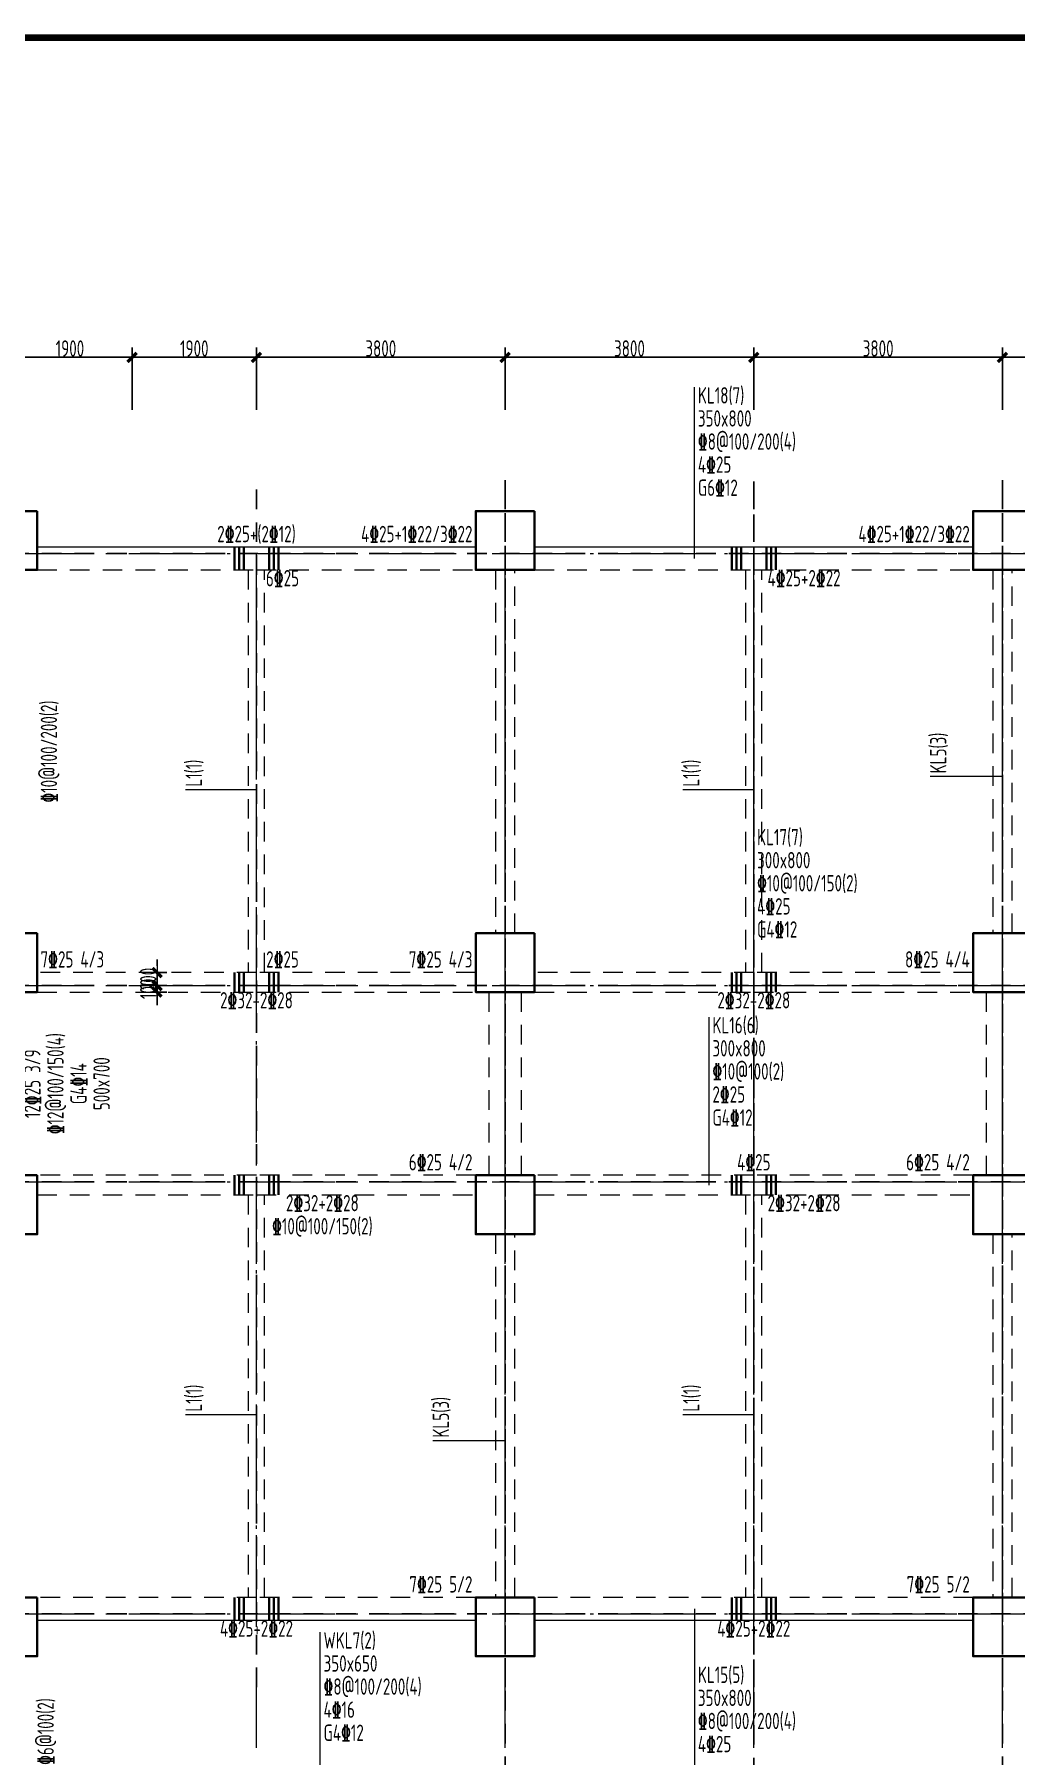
# Model space of a CAD drawing. Header units: millimetres. Extents: x 539196 to 807275, y 431843 to 1156631.
# Drawn here: x 686562 to 701555, y 907693 to 933993 of the extents above; entities that cross this region are included whole.
import ezdxf
from ezdxf.enums import TextEntityAlignment as Align

# ---------------------------------------------------------------- set-up
doc = ezdxf.new("R2010")
doc.units = ezdxf.units.MM
doc.header["$MEASUREMENT"] = 0
for name, pattern in [('DOTE', [2.42, 2, -0.2, 0.02, -0.2]), ('点划线', [1850, 1200, -300, 50, -300]), ('虚线', [500, 300, -200])]:
    doc.linetypes.add(name, pattern=pattern)
doc.layers.add('DOTE', color=1, linetype='DOTE')
doc.layers.add('PUB_TITLE', color=4, linetype='Continuous')
for name, color, linetype, lineweight in [('尺寸标注-梁', 3, 'Continuous', 18), ('梁原位标注', 7, 'Continuous', 18), ('梁名称编号', 2, 'Continuous', 18), ('梁标注引线', 2, 'Continuous', 18), ('梁附加箍筋', 1, 'Continuous', 35), ('梁集中标注', 2, 'Continuous', 18), ('砼柱', 2, 'Continuous', 35), ('砼梁', 4, 'Continuous', 18), ('轴线', 9, '点划线', 18), ('轴线标注', 3, 'Continuous', 18)]:
    doc.layers.add(name, color=color, linetype=linetype, lineweight=lineweight)
doc.styles.add('样式 1_yjk_yjk_yjk_yjk_yjk_yjk_yjk_yjk_yjk_yjk', font='yjkeng.shx', dxfattribs={"width": 0.7, "bigfont": 'yjkchn.shx'})
doc.dimstyles.new('盈建科结构_yjk_yjk_yjk_yjk_yjk_yjk_yjk_yjk_yjk_yjk', dxfattribs={"dimscale": 100, "dimtxt": 2.5, "dimasz": 1, "dimexe": 1.5, "dimexo": 0.625, "dimgap": 0.1, "dimtad": 1, "dimdec": 0, "dimrnd": 1, "dimzin": 0, "dimdsep": 46, "dimtxsty": '样式 1_yjk_yjk_yjk_yjk_yjk_yjk_yjk_yjk_yjk_yjk', "dimblk": '_yjkbk', "dimblk1": 'ARCHTICK', "dimblk2": 'ARCHTICK', "dimcen": 0.09, "dimadec": 0, "dimazin": 0, "dimtfac": 1, "dimtdec": 4, "dimtix": 1, "dimtmove": 2, "dimatfit": 3, "dimfxl": 0, "dimtolj": 1, "dimtzin": 0, "dimarcsym": 0})

# ---------------------------------------------------------------- blocks, each defined once
blk = doc.blocks.new('_yjkbk')
blk.add_line((-1, 0), (1.5, 0))
blk.add_lwpolyline([(-0.7, -0.7, 0.5, 0.5, 0), (0.7, 0.7, 0.5, 0.5, 0)], format="xyseb")
blk = doc.blocks.new('*D339')
at = {"layer": 'Defpoints', "color": 0}
for p in [(688435, 919459), (688435, 919359), (688436, 919459)]:
    blk.add_point(p, dxfattribs=at)
at = {"layer": '尺寸标注-梁', "color": 0, "lineweight": -2}
for p, q in [((688436, 919559), (688436, 919659)), ((688435, 919459), (688586, 919459)), ((688435, 919359), (688586, 919359)), ((688436, 919359), (688436, 919459)), ((688436, 919259), (688436, 919159))]:
    blk.add_line(p, q, dxfattribs=at)
at = {"layer": '尺寸标注-梁', "color": 0, "lineweight": -2, "xscale": 100, "yscale": 100, "zscale": 100}
for p, rotation in [((688436, 919459), 270), ((688436, 919359), 90)]:
    blk.add_blockref('_yjkbk', p, dxfattribs=dict(at, rotation=rotation))
at = {"layer": '尺寸标注-梁', "color": 0, "insert": (688301, 919409), "char_height": 250, "attachment_point": 5, "rotation": 90, "style": '样式 1_yjk_yjk_yjk_yjk_yjk_yjk_yjk_yjk_yjk_yjk'}
blk.add_mtext('\\A1;100', dxfattribs=at)
blk = doc.blocks.new('_ARCHTICK')
at = {"color": 0, "linetype": 'ByBlock', "const_width": 0.15}
blk.add_lwpolyline([(-0.5, -0.5), (0.5, 0.5)], dxfattribs=at)
blk = doc.blocks.new('*D340')
at = {"layer": 'Defpoints', "color": 0}
for p in [(688435, 919659), (688436, 919659), (688435, 919459)]:
    blk.add_point(p, dxfattribs=at)
at = {"layer": '尺寸标注-梁', "color": 0, "lineweight": -2}
for p, q in [((688436, 919759), (688436, 919859)), ((688435, 919659), (688586, 919659)), ((688436, 919459), (688436, 919659)), ((688435, 919459), (688586, 919459)), ((688436, 919359), (688436, 919259))]:
    blk.add_line(p, q, dxfattribs=at)
at = {"layer": '尺寸标注-梁', "color": 0, "lineweight": -2, "xscale": 100, "yscale": 100, "zscale": 100}
for p, rotation in [((688436, 919659), 270), ((688436, 919459), 90)]:
    blk.add_blockref('_yjkbk', p, dxfattribs=dict(at, rotation=rotation))
at = {"layer": '尺寸标注-梁', "color": 0, "insert": (688301, 919559), "char_height": 250, "attachment_point": 5, "rotation": 90, "style": '样式 1_yjk_yjk_yjk_yjk_yjk_yjk_yjk_yjk_yjk_yjk'}
blk.add_mtext('\\A1;200', dxfattribs=at)
blk = doc.blocks.new('*D388')
at = {"layer": 'Defpoints', "color": 0}
for p in [(688055, 929059), (686155, 926059), (688055, 926059)]:
    blk.add_point(p, dxfattribs=at)
at = {"layer": '轴线标注', "color": 0, "lineweight": -2}
for p, q in [((686155, 928259), (686155, 929209)), ((688055, 928259), (688055, 929209)), ((686255, 929059), (687955, 929059))]:
    blk.add_line(p, q, dxfattribs=at)
at = {"layer": '轴线标注', "color": 0, "lineweight": -2, "xscale": 100, "yscale": 100, "zscale": 100, "rotation": 180}
blk.add_blockref('_yjkbk', (686155, 929059), dxfattribs=at)
at = {"layer": '轴线标注', "color": 0, "lineweight": -2, "xscale": 100, "yscale": 100, "zscale": 100}
blk.add_blockref('_yjkbk', (688055, 929059), dxfattribs=at)
at = {"layer": '轴线标注', "color": 0, "insert": (687105, 929194), "char_height": 250, "attachment_point": 5, "style": '样式 1_yjk_yjk_yjk_yjk_yjk_yjk_yjk_yjk_yjk_yjk'}
blk.add_mtext('\\A1;1900', dxfattribs=at)
blk = doc.blocks.new('*D390')
at = {"layer": 'Defpoints', "color": 0}
for p in [(689955, 929059), (688055, 926059), (689955, 926059)]:
    blk.add_point(p, dxfattribs=at)
at = {"layer": '轴线标注', "color": 0, "lineweight": -2}
for p, q in [((688055, 928259), (688055, 929209)), ((689955, 928259), (689955, 929209)), ((688155, 929059), (689855, 929059))]:
    blk.add_line(p, q, dxfattribs=at)
at = {"layer": '轴线标注', "color": 0, "lineweight": -2, "xscale": 100, "yscale": 100, "zscale": 100, "rotation": 180}
blk.add_blockref('_yjkbk', (688055, 929059), dxfattribs=at)
at = {"layer": '轴线标注', "color": 0, "lineweight": -2, "xscale": 100, "yscale": 100, "zscale": 100}
blk.add_blockref('_yjkbk', (689955, 929059), dxfattribs=at)
at = {"layer": '轴线标注', "color": 0, "insert": (689005, 929194), "char_height": 250, "attachment_point": 5, "style": '样式 1_yjk_yjk_yjk_yjk_yjk_yjk_yjk_yjk_yjk_yjk'}
blk.add_mtext('\\A1;1900', dxfattribs=at)
blk = doc.blocks.new('*D392')
at = {"layer": 'Defpoints', "color": 0}
for p in [(693755, 929059), (689955, 926059), (693755, 926059)]:
    blk.add_point(p, dxfattribs=at)
at = {"layer": '轴线标注', "color": 0, "lineweight": -2}
for p, q in [((689955, 928259), (689955, 929209)), ((693755, 928259), (693755, 929209)), ((690055, 929059), (693655, 929059))]:
    blk.add_line(p, q, dxfattribs=at)
at = {"layer": '轴线标注', "color": 0, "lineweight": -2, "xscale": 100, "yscale": 100, "zscale": 100, "rotation": 180}
blk.add_blockref('_yjkbk', (689955, 929059), dxfattribs=at)
at = {"layer": '轴线标注', "color": 0, "lineweight": -2, "xscale": 100, "yscale": 100, "zscale": 100}
blk.add_blockref('_yjkbk', (693755, 929059), dxfattribs=at)
at = {"layer": '轴线标注', "color": 0, "insert": (691855, 929194), "char_height": 250, "attachment_point": 5, "style": '样式 1_yjk_yjk_yjk_yjk_yjk_yjk_yjk_yjk_yjk_yjk'}
blk.add_mtext('\\A1;3800', dxfattribs=at)
blk = doc.blocks.new('*D394')
at = {"layer": 'Defpoints', "color": 0}
for p in [(697555, 929059), (693755, 926059), (697555, 926059)]:
    blk.add_point(p, dxfattribs=at)
at = {"layer": '轴线标注', "color": 0, "lineweight": -2}
for p, q in [((693755, 928259), (693755, 929209)), ((697555, 928259), (697555, 929209)), ((693855, 929059), (697455, 929059))]:
    blk.add_line(p, q, dxfattribs=at)
at = {"layer": '轴线标注', "color": 0, "lineweight": -2, "xscale": 100, "yscale": 100, "zscale": 100, "rotation": 180}
blk.add_blockref('_yjkbk', (693755, 929059), dxfattribs=at)
at = {"layer": '轴线标注', "color": 0, "lineweight": -2, "xscale": 100, "yscale": 100, "zscale": 100}
blk.add_blockref('_yjkbk', (697555, 929059), dxfattribs=at)
at = {"layer": '轴线标注', "color": 0, "insert": (695655, 929194), "char_height": 250, "attachment_point": 5, "style": '样式 1_yjk_yjk_yjk_yjk_yjk_yjk_yjk_yjk_yjk_yjk'}
blk.add_mtext('\\A1;3800', dxfattribs=at)
blk = doc.blocks.new('*D396')
at = {"layer": 'Defpoints', "color": 0}
for p in [(701355, 929059), (697555, 926059), (701355, 926059)]:
    blk.add_point(p, dxfattribs=at)
at = {"layer": '轴线标注', "color": 0, "lineweight": -2}
for p, q in [((697555, 928259), (697555, 929209)), ((701355, 928259), (701355, 929209)), ((697655, 929059), (701255, 929059))]:
    blk.add_line(p, q, dxfattribs=at)
at = {"layer": '轴线标注', "color": 0, "lineweight": -2, "xscale": 100, "yscale": 100, "zscale": 100, "rotation": 180}
blk.add_blockref('_yjkbk', (697555, 929059), dxfattribs=at)
at = {"layer": '轴线标注', "color": 0, "lineweight": -2, "xscale": 100, "yscale": 100, "zscale": 100}
blk.add_blockref('_yjkbk', (701355, 929059), dxfattribs=at)
at = {"layer": '轴线标注', "color": 0, "insert": (699455, 929194), "char_height": 250, "attachment_point": 5, "style": '样式 1_yjk_yjk_yjk_yjk_yjk_yjk_yjk_yjk_yjk_yjk'}
blk.add_mtext('\\A1;3800', dxfattribs=at)
blk = doc.blocks.new('*D398')
at = {"layer": 'Defpoints', "color": 0}
for p in [(705155, 929059), (701355, 926059), (705155, 926059)]:
    blk.add_point(p, dxfattribs=at)
at = {"layer": '轴线标注', "color": 0, "lineweight": -2}
for p, q in [((701355, 928259), (701355, 929209)), ((705155, 928259), (705155, 929209)), ((701455, 929059), (705055, 929059))]:
    blk.add_line(p, q, dxfattribs=at)
at = {"layer": '轴线标注', "color": 0, "lineweight": -2, "xscale": 100, "yscale": 100, "zscale": 100, "rotation": 180}
blk.add_blockref('_yjkbk', (701355, 929059), dxfattribs=at)
at = {"layer": '轴线标注', "color": 0, "lineweight": -2, "xscale": 100, "yscale": 100, "zscale": 100}
blk.add_blockref('_yjkbk', (705155, 929059), dxfattribs=at)
at = {"layer": '轴线标注', "color": 0, "insert": (703255, 929194), "char_height": 250, "attachment_point": 5, "style": '样式 1_yjk_yjk_yjk_yjk_yjk_yjk_yjk_yjk_yjk_yjk'}
blk.add_mtext('\\A1;3800', dxfattribs=at)
blk = doc.blocks.new('jzzw')
at = {"layer": 'DOTE', "color": 1, "linetype": '虚线'}
for p, q in [((924986, 872027), (924986, 890469)), ((928786, 872027), (928786, 890469)), ((928786, 890469), (928786, 834829)), ((932586, 852149), (932586, 890469)), ((932586, 872027), (932586, 890469)), ((936386, 872027), (936386, 890469)), ((936386, 890469), (936386, 834829)), ((952506, 889349), (912186, 889349)), ((952506, 889349), (912186, 889349)), ((952506, 889349), (912186, 889349)), ((952506, 889349), (912186, 889349)), ((952506, 882749), (911886, 882749)), ((952506, 879749), (911886, 879749)), ((952506, 873149), (912186, 873149))]:
    blk.add_line(p, q, dxfattribs=at)

msp = doc.modelspace()

# ---------------------------------------------------------------- linework, layer by layer
at = {"layer": 'PUB_TITLE', "const_width": 100}
msp.add_lwpolyline([(670890.4, 853343), (728290.4, 853343), (728290.4, 933943), (670890.4, 933943)], close=True, dxfattribs=at)
at = {"layer": '梁标注引线'}
for p, q in [((696650.6, 925984.2), (696650.6, 928602.7)), ((701355.4, 922651.1), (700247.9, 922651.1)), ((689955.4, 922448.6), (688872.9, 922448.6)), ((697555.4, 922448.6), (696472.9, 922448.6)), ((697555.4, 919509.2), (697555.4, 921852.7)), ((696872.7, 916409.2), (696872.7, 918977.7)), ((689955.4, 912898.6), (688872.9, 912898.6)), ((697555.4, 912898.6), (696472.9, 912898.6)), ((693755.4, 912501.1), (692647.9, 912501.1)), ((696650.6, 909934.2), (696650.6, 907315.7)), ((690930.4, 907084.2), (690930.4, 909577.7))]:
    msp.add_line(p, q, dxfattribs=at)
at = {"layer": '梁附加箍筋'}
for p, q in [((689620.4, 925809.2), (689620.4, 926159.2)), ((689690.4, 925809.2), (689690.4, 926159.2)), ((689760.4, 925809.2), (689760.4, 926159.2)), ((690150.4, 925809.2), (690150.4, 926159.2)), ((690220.4, 925809.2), (690220.4, 926159.2)), ((690290.4, 925809.2), (690290.4, 926159.2)), ((697220.4, 925809.2), (697220.4, 926159.2)), ((697290.4, 925809.2), (697290.4, 926159.2)), ((697360.4, 925809.2), (697360.4, 926159.2)), ((697750.4, 925809.2), (697750.4, 926159.2)), ((697820.4, 925809.2), (697820.4, 926159.2)), ((697890.4, 925809.2), (697890.4, 926159.2)), ((689620.4, 919359.2), (689620.4, 919659.2)), ((689690.4, 919359.2), (689690.4, 919659.2)), ((689760.4, 919359.2), (689760.4, 919659.2)), ((690150.4, 919359.2), (690150.4, 919659.2)), ((690220.4, 919359.2), (690220.4, 919659.2)), ((690290.4, 919359.2), (690290.4, 919659.2)), ((697220.4, 919359.2), (697220.4, 919659.2)), ((697290.4, 919359.2), (697290.4, 919659.2)), ((697360.4, 919359.2), (697360.4, 919659.2)), ((697750.4, 919359.2), (697750.4, 919659.2)), ((697820.4, 919359.2), (697820.4, 919659.2)), ((697890.4, 919359.2), (697890.4, 919659.2)), ((689620.4, 916259.2), (689620.4, 916559.2)), ((689690.4, 916259.2), (689690.4, 916559.2)), ((689760.4, 916259.2), (689760.4, 916559.2)), ((690150.4, 916259.2), (690150.4, 916559.2)), ((690220.4, 916259.2), (690220.4, 916559.2)), ((690290.4, 916259.2), (690290.4, 916559.2)), ((697220.4, 916259.2), (697220.4, 916559.2)), ((697290.4, 916259.2), (697290.4, 916559.2)), ((697360.4, 916259.2), (697360.4, 916559.2)), ((697750.4, 916259.2), (697750.4, 916559.2)), ((697820.4, 916259.2), (697820.4, 916559.2)), ((697890.4, 916259.2), (697890.4, 916559.2)), ((689620.4, 909759.2), (689620.4, 910109.2)), ((689690.4, 909759.2), (689690.4, 910109.2)), ((689760.4, 909759.2), (689760.4, 910109.2)), ((690150.4, 909759.2), (690150.4, 910109.2)), ((690220.4, 909759.2), (690220.4, 910109.2)), ((690290.4, 909759.2), (690290.4, 910109.2)), ((697220.4, 909759.2), (697220.4, 910109.2)), ((697290.4, 909759.2), (697290.4, 910109.2)), ((697360.4, 909759.2), (697360.4, 910109.2)), ((697750.4, 909759.2), (697750.4, 910109.2)), ((697820.4, 909759.2), (697820.4, 910109.2)), ((697890.4, 909759.2), (697890.4, 910109.2))]:
    msp.add_line(p, q, dxfattribs=at)
at = {"layer": '砼柱'}
for points in [[(686605.4, 926709.2), (685705.4, 926709.2), (685705.4, 925809.2), (686605.4, 925809.2)], [(694205.4, 926709.2), (693305.4, 926709.2), (693305.4, 925809.2), (694205.4, 925809.2)], [(701805.4, 926709.2), (700905.4, 926709.2), (700905.4, 925809.2), (701805.4, 925809.2)], [(686605.4, 920259.2), (685705.4, 920259.2), (685705.4, 919359.2), (686605.4, 919359.2)], [(694205.4, 920259.2), (693305.4, 920259.2), (693305.4, 919359.2), (694205.4, 919359.2)], [(701805.4, 920259.2), (700905.4, 920259.2), (700905.4, 919359.2), (701805.4, 919359.2)], [(686605.4, 916559.2), (685705.4, 916559.2), (685705.4, 915659.2), (686605.4, 915659.2)], [(694205.4, 916559.2), (693305.4, 916559.2), (693305.4, 915659.2), (694205.4, 915659.2)], [(701805.4, 916559.2), (700905.4, 916559.2), (700905.4, 915659.2), (701805.4, 915659.2)], [(686605.4, 910109.2), (685705.4, 910109.2), (685705.4, 909209.2), (686605.4, 909209.2)], [(694205.4, 910109.2), (693305.4, 910109.2), (693305.4, 909209.2), (694205.4, 909209.2)], [(701805.4, 910109.2), (700905.4, 910109.2), (700905.4, 909209.2), (701805.4, 909209.2)]]:
    msp.add_lwpolyline(points, close=True, dxfattribs=at)
at = {"layer": '砼梁'}
for p, q in [((689955.4, 926159.2), (686605.4, 926159.2)), ((693305.4, 926159.2), (689955.4, 926159.2)), ((697555.4, 926159.2), (694205.4, 926159.2)), ((700905.4, 926159.2), (697555.4, 926159.2)), ((686605.4, 909759.2), (689955.4, 909759.2)), ((689955.4, 909759.2), (693305.4, 909759.2)), ((694205.4, 909759.2), (697555.4, 909759.2)), ((697555.4, 909759.2), (700905.4, 909759.2))]:
    msp.add_line(p, q, dxfattribs=at)
at = {"layer": '砼梁', "linetype": '虚线'}
for p, q in [((686605.4, 925809.2), (689955.4, 925809.2)), ((689830.4, 925809.2), (689830.4, 919659.2)), ((689955.5, 925809.2), (693305.4, 925809.2)), ((690080.4, 919659.2), (690080.4, 925809.2)), ((693605.4, 925809.2), (693605.4, 920259.2)), ((693905.4, 920259.2), (693905.4, 925809.2)), ((694205.4, 925809.2), (697555.4, 925809.2)), ((697430.4, 925809.2), (697430.4, 919659.2)), ((697555.5, 925809.2), (700905.4, 925809.2)), ((697680.4, 919659.2), (697680.4, 925809.2)), ((701205.4, 925809.2), (701205.4, 920259.2)), ((701505.4, 920259.2), (701505.4, 925809.2)), ((689955.4, 919659.2), (686605.4, 919659.2)), ((693305.4, 919659.2), (689955.5, 919659.2)), ((697555.4, 919659.2), (694205.4, 919659.2)), ((700905.4, 919659.2), (697555.5, 919659.2)), ((686605.4, 919359.2), (689955.4, 919359.2)), ((689955.4, 919359.2), (693305.4, 919359.2)), ((693505.4, 919359.2), (693505.4, 916559.2)), ((694005.4, 916559.2), (694005.4, 919359.2)), ((694205.4, 919359.2), (697555.4, 919359.2)), ((697555.4, 919359.2), (700905.4, 919359.2)), ((701105.4, 919359.2), (701105.4, 916559.2)), ((689955.4, 916559.2), (686605.4, 916559.2)), ((693305.4, 916559.2), (689955.4, 916559.2)), ((697555.4, 916559.2), (694205.4, 916559.2)), ((700905.4, 916559.2), (697555.4, 916559.2)), ((686605.4, 916259.2), (689955.4, 916259.2)), ((689830.4, 916259.2), (689830.4, 910109.2)), ((689955.5, 916259.2), (693305.4, 916259.2)), ((690080.4, 910109.2), (690080.4, 916259.2)), ((694205.4, 916259.2), (697555.4, 916259.2)), ((697430.4, 916259.2), (697430.4, 910109.2)), ((697555.5, 916259.2), (700905.4, 916259.2)), ((697680.4, 910109.2), (697680.4, 916259.2)), ((693605.4, 915659.2), (693605.4, 910109.2)), ((693905.4, 910109.2), (693905.4, 915659.2)), ((701205.4, 915659.2), (701205.4, 910109.2)), ((701505.4, 910109.2), (701505.4, 915659.2)), ((689955.4, 910109.2), (686605.4, 910109.2)), ((693305.4, 910109.2), (689955.5, 910109.2)), ((697555.4, 910109.2), (694205.4, 910109.2)), ((700905.4, 910109.2), (697555.5, 910109.2))]:
    msp.add_line(p, q, dxfattribs=at)
at = {"layer": '轴线'}
for p, q in [((678755.4, 926059.2), (716355.4, 926059.2)), ((686155.4, 926059.2), (689955.4, 926059.2)), ((689955.4, 919459.2), (689955.4, 926059.2)), ((689955.4, 926059.2), (693755.4, 926059.2)), ((689955.4, 872659.2), (689955.4, 926059.2)), ((693755.4, 919459.2), (693755.4, 926059.2)), ((693755.4, 926059.2), (697555.4, 926059.2)), ((693755.4, 872659.2), (693755.4, 926059.2)), ((697555.4, 919459.2), (697555.4, 926059.2)), ((697555.4, 926059.2), (701355.4, 926059.2)), ((697555.4, 872659.2), (697555.4, 926059.2)), ((701355.4, 919459.2), (701355.4, 926059.2)), ((701355.4, 926059.2), (705155.4, 926059.2)), ((701355.4, 872659.2), (701355.4, 926059.2)), ((678755.4, 919459.2), (716355.4, 919459.2)), ((686155.4, 919459.2), (689955.4, 919459.2)), ((689955.4, 919459.2), (693755.4, 919459.2)), ((693755.4, 916459.2), (693755.4, 919459.2)), ((693755.4, 919459.2), (697555.4, 919459.2)), ((697555.4, 919459.2), (701355.4, 919459.2)), ((701355.4, 916459.2), (701355.4, 919459.2)), ((701355.4, 919459.2), (705155.4, 919459.2)), ((678755.4, 916459.2), (716355.4, 916459.2)), ((686155.4, 916459.2), (689955.4, 916459.2)), ((689955.4, 909859.2), (689955.4, 916459.2)), ((689955.4, 916459.2), (693755.4, 916459.2)), ((693755.4, 909859.2), (693755.4, 916459.2)), ((693755.4, 916459.2), (697555.4, 916459.2)), ((697555.4, 909859.2), (697555.4, 916459.2)), ((697555.4, 916459.2), (701355.4, 916459.2)), ((701355.4, 909859.2), (701355.4, 916459.2)), ((701355.4, 916459.2), (705155.4, 916459.2)), ((678755.4, 909859.2), (716355.4, 909859.2)), ((686155.4, 909859.2), (689955.4, 909859.2)), ((689955.4, 909859.2), (693755.4, 909859.2)), ((693755.4, 909859.2), (697555.4, 909859.2)), ((697555.4, 909859.2), (701355.4, 909859.2)), ((701355.4, 909859.2), (705155.4, 909859.2))]:
    msp.add_line(p, q, dxfattribs=at)

# ---------------------------------------------------------------- block references
msp.add_blockref('jzzw', (-235030.4, 36710.3))

# ---------------------------------------------------------------- texts
at = {"layer": '梁原位标注', "linetype": 'Continuous', "style": '样式 1_yjk_yjk_yjk_yjk_yjk_yjk_yjk_yjk_yjk_yjk', "width": 0.7}
for s, p in [('2\x8425+(2\x8412)', (689955.4, 926159.2)), ('2\x8425', (690352.9, 919659.2)), ('4\x8425', (697555.4, 916559.2))]:
    msp.add_text(s, height=250, dxfattribs=at).set_placement(p, align=Align.BOTTOM_CENTER)
for s, p in [('4\x8425+1\x8422/3\x8422', (693255.4, 926159.2)), ('4\x8425+1\x8422/3\x8422', (700855.4, 926159.2)), ('7\x8425 4/3', (693255.4, 919659.2)), ('8\x8425 4/4', (700855.4, 919659.2)), ('6\x8425 4/2', (693255.4, 916559.2)), ('6\x8425 4/2', (700855.4, 916559.2)), ('7\x8425 5/2', (693255.4, 910109.2)), ('7\x8425 5/2', (700855.4, 910109.2))]:
    msp.add_text(s, height=250, dxfattribs=at).set_placement(p, align=Align.BOTTOM_RIGHT)
for s, p in [('6\x8425', (690352.9, 925809.2)), ('4\x8425+2\x8422', (698323.1, 925809.2)), ('2\x8432+2\x8428', (689955.4, 919359.2)), ('2\x8432+2\x8428', (697555.4, 919359.2)), ('2\x8432+2\x8428', (690962.1, 916259.2)), ('2\x8432+2\x8428', (698323.1, 916259.2)), ('\x8410@100/150(2)', (690962.1, 915906.5)), ('4\x8425+2\x8422', (689955.4, 909759.2)), ('4\x8425+2\x8422', (697555.4, 909759.2))]:
    msp.add_text(s, height=250, dxfattribs=at).set_placement(p, align=Align.TOP_CENTER)
for s, p in [('\x8410@100/200(2)', (686658.2, 923034.2)), ('\x8412@100/150(4)', (686758.2, 917959.2)), ('12\x8425 3/9', (686405.4, 917959.2)), ('G4\x8414', (687110.9, 917959.2)), ('500x700', (687463.7, 917959.2)), ('\x846@100(2)', (686608.2, 908059.2))]:
    msp.add_text(s, height=250, rotation=90, dxfattribs=at).set_placement(p, align=Align.TOP_CENTER)
msp.add_text('7\x8425 4/3', height=250, dxfattribs=at).set_placement((686655.4, 919659.2), align=Align.BOTTOM_LEFT)
at = {"layer": '梁名称编号', "linetype": 'Continuous', "style": '样式 1_yjk_yjk_yjk_yjk_yjk_yjk_yjk_yjk_yjk_yjk', "width": 0.7}
for s, p in [('KL18(7)', (696700.6, 928602.7)), ('KL17(7)', (697605.4, 921852.7)), ('KL16(6)', (696922.7, 918977.7)), ('WKL7(2)', (690980.4, 909577.7))]:
    msp.add_text(s, height=250, dxfattribs=at).set_placement(p, align=Align.TOP_LEFT)
for s, p in [('KL5(3)', (700247.9, 922701.1)), ('L1(1)', (688872.9, 922498.6)), ('L1(1)', (696472.9, 922498.6)), ('L1(1)', (688872.9, 912948.6)), ('KL5(3)', (692647.9, 912551.1)), ('L1(1)', (696472.9, 912948.6))]:
    msp.add_text(s, height=250, rotation=90, dxfattribs=at).set_placement(p, align=Align.TOP_LEFT)
msp.add_text('KL15(5)', height=250, dxfattribs=at).set_placement((696700.6, 908726.7), align=Align.BOTTOM_LEFT)
at = {"layer": '梁集中标注', "linetype": 'Continuous', "style": '样式 1_yjk_yjk_yjk_yjk_yjk_yjk_yjk_yjk_yjk_yjk', "width": 0.7}
for s, p in [('350x800', (696700.6, 928250)), ('\x848@100/200(4)', (696700.6, 927897.2)), ('4\x8425', (696700.6, 927544.5)), ('G6\x8412', (696700.6, 927191.7)), ('300x800', (697605.4, 921500)), ('\x8410@100/150(2)', (697605.4, 921147.2)), ('4\x8425', (697605.4, 920794.5)), ('G4\x8412', (697605.4, 920441.7)), ('300x800', (696922.7, 918625)), ('\x8410@100(2)', (696922.7, 918272.2)), ('2\x8425', (696922.7, 917919.5)), ('G4\x8412', (696922.7, 917566.7)), ('350x650', (690980.4, 909225)), ('\x848@100/200(4)', (690980.4, 908872.2)), ('4\x8416', (690980.4, 908519.5)), ('G4\x8412', (690980.4, 908166.7))]:
    msp.add_text(s, height=250, dxfattribs=at).set_placement(p, align=Align.TOP_LEFT)
for s, p in [('350x800', (696700.6, 908374)), ('\x848@100/200(4)', (696700.6, 908021.2)), ('4\x8425', (696700.6, 907668.5))]:
    msp.add_text(s, height=250, dxfattribs=at).set_placement(p, align=Align.BOTTOM_LEFT)

# ---------------------------------------------------------------- dimensions: what is measured, and where the dimension line sits
at = {"layer": '尺寸标注-梁'}
for p1, p2, picture, middle in [((688435.4, 919459.2), (688435.4, 919659.2), '*D340', (688301.4, 919559.2)), ((688435.4, 919359.2), (688435.4, 919459.2), '*D339', (688301.4, 919409.2))]:
    dim = msp.add_aligned_dim(p1=p1, p2=p2, distance=-1, dimstyle='盈建科结构_yjk_yjk_yjk_yjk_yjk_yjk_yjk_yjk_yjk_yjk', override={"dimscale": 100, "dimtxt": 2.5, "dimasz": 1, "dimexe": 1.5, "dimexo": 0, "dimgap": 0.1, "dimtad": 1, "dimlfac": 1, "dimrnd": 5, "dimdle": 0, "dimfxlon": 0}, dxfattribs=at)
    dim.commit()
    dim.dimension.update_dxf_attribs({"geometry": picture, "text_midpoint": middle})
at = {"layer": '轴线标注'}
for p1, p2, picture, middle in [((686155.4, 926059.2), (688055.4, 926059.2), '*D388', (687105.4, 929194.2)), ((688055.4, 926059.2), (689955.4, 926059.2), '*D390', (689005.4, 929194.2)), ((689955.4, 926059.2), (693755.4, 926059.2), '*D392', (691855.4, 929194.2)), ((693755.4, 926059.2), (697555.4, 926059.2), '*D394', (695655.4, 929194.2)), ((697555.4, 926059.2), (701355.4, 926059.2), '*D396', (699455.4, 929194.2)), ((701355.4, 926059.2), (705155.4, 926059.2), '*D398', (703255.4, 929194.2))]:
    dim = msp.add_aligned_dim(p1=p1, p2=p2, distance=3000, dimstyle='盈建科结构_yjk_yjk_yjk_yjk_yjk_yjk_yjk_yjk_yjk_yjk', override={"dimscale": 100, "dimtxt": 2.5, "dimasz": 1, "dimexe": 1.5, "dimexo": 22, "dimgap": 0.1, "dimtad": 1, "dimlfac": 1, "dimrnd": 5, "dimdle": 0, "dimfxlon": 0}, dxfattribs=at)
    dim.commit()
    dim.dimension.update_dxf_attribs({"geometry": picture, "text_midpoint": middle})

doc.saveas('drawing.dxf')
